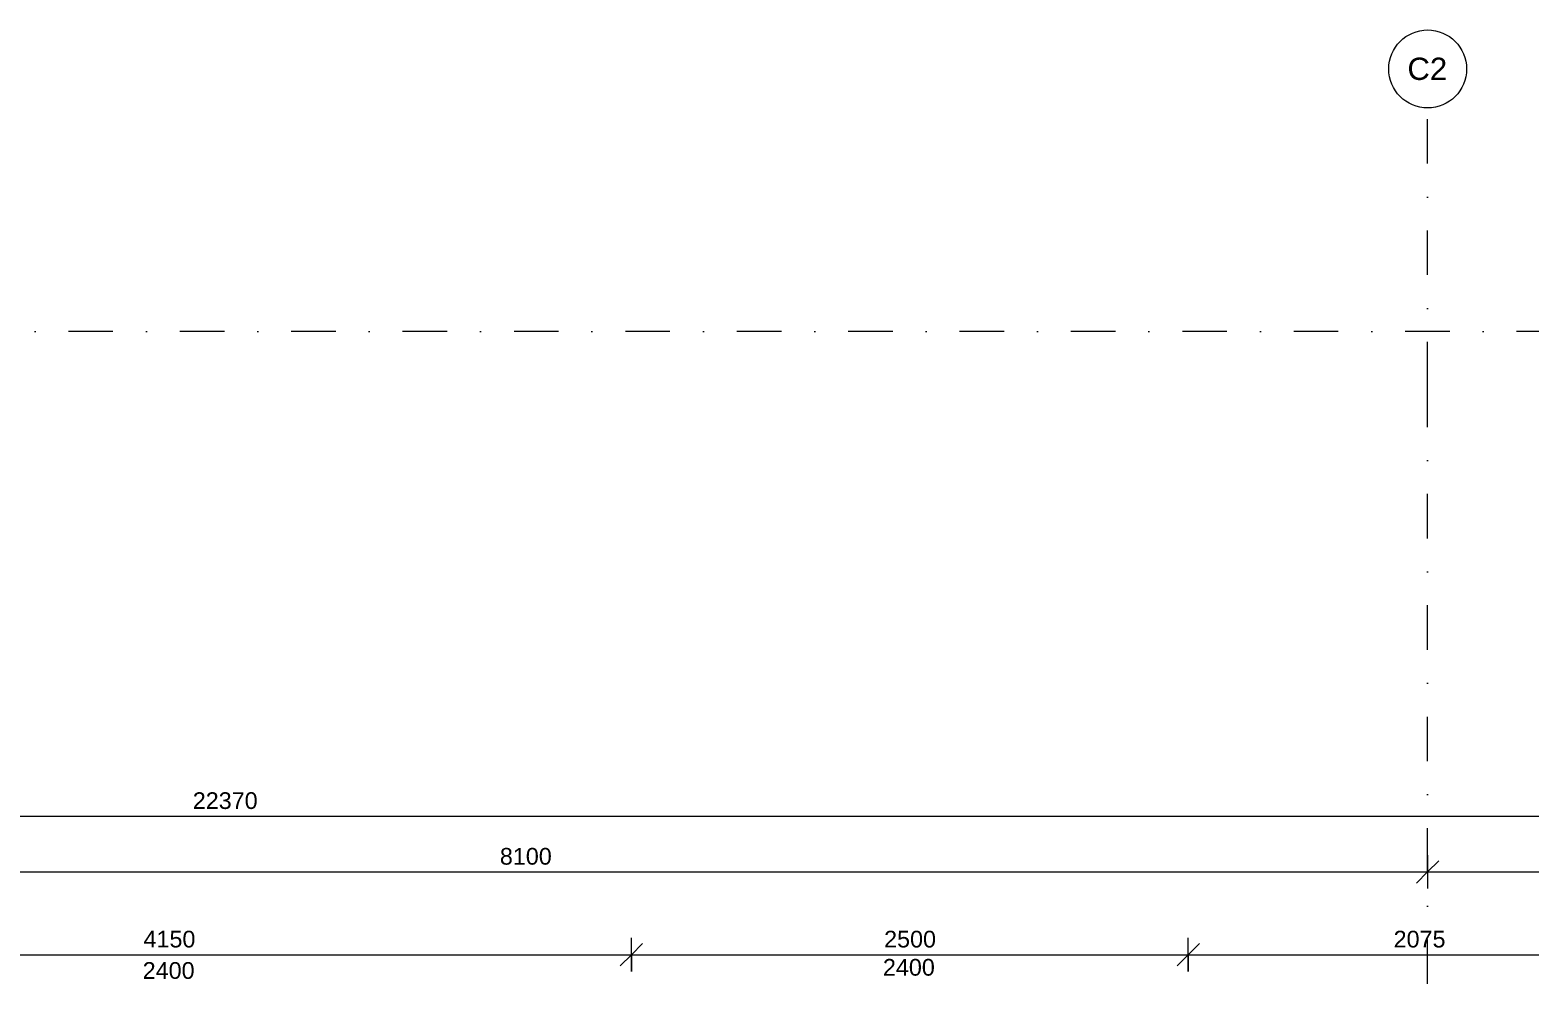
# Model space of a CAD drawing. Header units: millimetres. Extents: x -47720 to -5768, y -7799 to 13087.
# Drawn here: x -35010 to -28280, y 8737 to 13087 of the extents above; entities that cross this region are included whole.
import ezdxf

# ---------------------------------------------------------------- set-up
doc = ezdxf.new("R2010")
doc.units = ezdxf.units.MM
doc.linetypes.add('HA_DashDot_10mm-S3mm', pattern=[500, 200, -150, 0, -150])
for name, color, linetype, lineweight in [('A-____-____-DIMS', 9, 'Continuous', 5), ('A-____-____-DIMS-50', 9, 'Continuous', 5), ('A-WALL-____-IDEN', 9, 'Continuous', 9), ('S-GRID-____-IDEN', 9, 'Continuous', 9), ('S-GRID-____-OTLN', 9, 'Continuous', 5)]:
    doc.layers.add(name, color=color, linetype=linetype, lineweight=lineweight)
doc.styles.add('Arial', font='arial.ttf', dxfattribs={"height": 100})
doc.styles.add('Arial_1', font='arial.ttf', dxfattribs={"height": 75})
doc.dimstyles.new('Inner_Dimensions', dxfattribs={"dimscale": 304.8, "dimtxt": 76.519455, "dimasz": 0.328084, "dimexe": 0.246063, "dimexo": 0.0625, "dimgap": 0.032808, "dimtad": 1, "dimdec": 0, "dimzin": 0, "dimdsep": 46, "dimtxsty": 'Arial_1', "dimblk1": 'OBLIQUE', "dimblk2": 'OBLIQUE', "dimsah": 1, "dimcen": 0.09, "dimdle": 0.246063, "dimazin": 0, "dimtfac": 1, "dimtdec": 4, "dimtix": 1, "dimtmove": 0, "dimatfit": 3, "dimfxl": 0.246063, "dimfxlon": 1, "dimtvp": 1, "dimtolj": 1, "dimtzin": 0, "dimlwd": 9, "dimlwe": 9, "dimarcsym": 2})

# ---------------------------------------------------------------- blocks, each defined once
blk = doc.blocks.new('Grid - Radius 3_5mm-353793-DPS_2NP-C')
at = {"layer": 'S-GRID-____-IDEN'}
blk.add_circle((0, 0), 3.5, dxfattribs=at)
blk = doc.blocks.new('DIMBLOCK59-DPS_2NP-C')
at = {"layer": 'A-____-____-DIMS-50', "lineweight": 9}
for p, q in [((-36459.9, 8860.7), (-36459.9, 9010.7)), ((-36459.9, 8935.7), (-36409.9, 8985.7)), ((-32309.9, 8860.7), (-32309.9, 9010.7)), ((-32309.9, 8935.7), (-32259.9, 8985.7)), ((-36459.9, 8935.7), (-36509.9, 8885.7)), ((-36459.9, 8935.7), (-32309.9, 8935.7)), ((-36459.9, 8935.7), (-36459.9, 8860.7)), ((-32309.9, 8935.7), (-32359.9, 8885.7)), ((-32309.9, 8935.7), (-32309.9, 8860.7))]:
    blk.add_line(p, q, dxfattribs=at)
at = {"layer": 'A-____-____-DIMS-50', "color": 0, "lineweight": 9, "insert": (-34500.3, 9043.1), "char_height": 75, "width": 276.883, "attachment_point": 1, "line_spacing_factor": 0.941778, "style": 'Arial_1'}
blk.add_mtext('4150', dxfattribs=at)
blk = doc.blocks.new('_Oblique')
at = {"color": 0, "linetype": 'ByBlock', "lineweight": -2}
blk.add_line((-0.5, -0.5), (0.5, 0.5), dxfattribs=at)
blk = doc.blocks.new('DIMBLOCK60-DPS_2NP-C')
at = {"layer": 'A-____-____-DIMS-50', "lineweight": 9}
for p, q in [((-32309.9, 8860.7), (-32309.9, 9010.7)), ((-32309.9, 8935.7), (-32259.9, 8985.7)), ((-29809.9, 8860.7), (-29809.9, 9010.7)), ((-29809.9, 8935.7), (-29759.9, 8985.7)), ((-32309.9, 8935.7), (-32359.9, 8885.7)), ((-32309.9, 8935.7), (-29809.9, 8935.7)), ((-32309.9, 8935.7), (-32309.9, 8860.7)), ((-29809.9, 8935.7), (-29859.9, 8885.7)), ((-29809.9, 8935.7), (-29809.9, 8860.7))]:
    blk.add_line(p, q, dxfattribs=at)
at = {"layer": 'A-____-____-DIMS-50', "color": 0, "lineweight": 9, "insert": (-31175.3, 9043.1), "char_height": 75, "width": 276.883, "attachment_point": 1, "line_spacing_factor": 0.941778, "style": 'Arial_1'}
blk.add_mtext('2500', dxfattribs=at)
blk = doc.blocks.new('DIMBLOCK61-DPS_2NP-C')
at = {"layer": 'A-____-____-DIMS-50', "lineweight": 9}
for p, q in [((-29809.9, 8860.7), (-29809.9, 9010.7)), ((-29809.9, 8935.7), (-29759.9, 8985.7)), ((-27734.9, 8860.7), (-27734.9, 9010.7)), ((-27734.9, 8935.7), (-27684.9, 8985.7)), ((-29809.9, 8935.7), (-29859.9, 8885.7)), ((-29809.9, 8935.7), (-27734.9, 8935.7)), ((-29809.9, 8935.7), (-29809.9, 8860.7)), ((-27734.9, 8935.7), (-27784.9, 8885.7)), ((-27734.9, 8935.7), (-27734.9, 8860.7))]:
    blk.add_line(p, q, dxfattribs=at)
at = {"layer": 'A-____-____-DIMS-50', "color": 0, "lineweight": 9, "insert": (-28887.8, 9043.1), "char_height": 75, "width": 276.883, "attachment_point": 1, "line_spacing_factor": 0.941778, "style": 'Arial_1'}
blk.add_mtext('2075', dxfattribs=at)
blk = doc.blocks.new('DIMBLOCK178-DPS_2NP-C')
at = {"layer": 'A-____-____-DIMS-50', "lineweight": 9}
for p, q in [((-45319.9, 9482.5), (-45319.9, 9632.5)), ((-22949.9, 9482.5), (-22949.9, 9632.5)), ((-45394.9, 9557.5), (-22874.9, 9557.5)), ((-45319.9, 9557.5), (-45369.9, 9507.5)), ((-45319.9, 9557.5), (-45269.9, 9607.5)), ((-45319.9, 9557.5), (-45319.9, 9482.5)), ((-22949.9, 9557.5), (-22999.9, 9507.5)), ((-22949.9, 9557.5), (-22899.9, 9607.5)), ((-22949.9, 9557.5), (-22949.9, 9482.5))]:
    blk.add_line(p, q, dxfattribs=at)
at = {"layer": 'A-____-____-DIMS-50', "color": 0, "lineweight": 9, "insert": (-34279.1, 9664.9), "char_height": 75, "width": 346.103, "attachment_point": 1, "line_spacing_factor": 0.941778, "style": 'Arial_1'}
blk.add_mtext('22370', dxfattribs=at)
blk = doc.blocks.new('DIMBLOCK202-DPS_2NP-C')
at = {"layer": 'A-____-____-DIMS-50', "lineweight": 9}
for p, q in [((-36834.9, 9382.5), (-36834.9, 9232.5)), ((-36834.9, 9307.5), (-36834.9, 9382.5)), ((-36834.9, 9307.5), (-36784.9, 9357.5)), ((-28734.9, 9382.5), (-28734.9, 9232.5)), ((-28734.9, 9307.5), (-28734.9, 9382.5)), ((-28734.9, 9307.5), (-28684.9, 9357.5)), ((-36834.9, 9307.5), (-36884.9, 9257.5)), ((-36834.9, 9307.5), (-28734.9, 9307.5)), ((-28734.9, 9307.5), (-28784.9, 9257.5))]:
    blk.add_line(p, q, dxfattribs=at)
at = {"layer": 'A-____-____-DIMS-50', "color": 0, "lineweight": 9, "insert": (-32900.3, 9414.9), "char_height": 75, "width": 276.883, "attachment_point": 1, "line_spacing_factor": 0.941778, "style": 'Arial_1'}
blk.add_mtext('8100', dxfattribs=at)
blk = doc.blocks.new('DIMBLOCK203-DPS_2NP-C')
at = {"layer": 'A-____-____-DIMS-50', "lineweight": 9}
for p, q in [((-28734.9, 9382.5), (-28734.9, 9232.5)), ((-28734.9, 9307.5), (-28734.9, 9382.5)), ((-28734.9, 9307.5), (-28684.9, 9357.5)), ((-23334.9, 9382.5), (-23334.9, 9232.5)), ((-23334.9, 9307.5), (-23334.9, 9382.5)), ((-23334.9, 9307.5), (-23284.9, 9357.5)), ((-28734.9, 9307.5), (-28784.9, 9257.5)), ((-28734.9, 9307.5), (-23334.9, 9307.5)), ((-23334.9, 9307.5), (-23384.9, 9257.5))]:
    blk.add_line(p, q, dxfattribs=at)
at = {"layer": 'A-____-____-DIMS-50', "color": 0, "lineweight": 9, "insert": (-26150.3, 9414.9), "char_height": 75, "width": 276.883, "attachment_point": 1, "line_spacing_factor": 0.941778, "style": 'Arial_1'}
blk.add_mtext('5400', dxfattribs=at)

msp = doc.modelspace()

# ---------------------------------------------------------------- linework, layer by layer
at = {"layer": 'S-GRID-____-OTLN', "linetype": 'HA_DashDot_10mm-S3mm', "lineweight": 9}
for p, q in [((-28734.9, 11487.4), (-28734.9, 12737.4)), ((-22634.8, 11733.2), (-46120.1, 11733.2)), ((-28734.9, -6198.9), (-28734.9, 11487.4))]:
    msp.add_line(p, q, dxfattribs=at)

# ---------------------------------------------------------------- block references
at = {"layer": 'S-GRID-____-IDEN', "xscale": 49.99999999999998, "yscale": 49.99999999999998, "zscale": 49.99999999999998}
msp.add_blockref('Grid - Radius 3_5mm-353793-DPS_2NP-C', (-28734.9, 12912.4), dxfattribs=at)

# ---------------------------------------------------------------- texts
at = {"layer": 'A-WALL-____-IDEN', "lineweight": 5, "char_height": 75, "width": 288.607, "attachment_point": 1, "style": 'Arial_1'}
for insert in [(-34503.9, 8902.2), (-31180.6, 8916.5)]:
    msp.add_mtext('2400', dxfattribs=dict(at, insert=insert))
at = {"layer": 'S-GRID-____-IDEN', "lineweight": 5, "insert": (-28825.8, 12963.2), "char_height": 100, "width": 220.464, "attachment_point": 1, "style": 'Arial'}
msp.add_mtext('C2', dxfattribs=at)

# ---------------------------------------------------------------- dimensions: what is measured, and where the dimension line sits
at = {"layer": 'A-____-____-DIMS', "lineweight": 9}
for base, p1, p2, override, picture, middle in [((-22949.9, 9557.5), (-45319.9, 9482.5), (-22949.9, 9482.5), {"dimpost": '<>', "dimfxl": 22370}, 'DIMBLOCK178-DPS_2NP-C', (-34134.9, 9605.8)), ((-28734.9, 9307.5), (-36834.9, 9382.5), (-28734.9, 9382.5), {"dimpost": '<>', "dimfxl": 8100}, 'DIMBLOCK202-DPS_2NP-C', (-32784.9, 9355.8)), ((-23334.9, 9307.5), (-28734.9, 9382.5), (-23334.9, 9382.5), {"dimpost": '<>', "dimfxl": 5400}, 'DIMBLOCK203-DPS_2NP-C', (-26034.9, 9355.8)), ((-32309.9, 8935.7), (-36459.9, 8860.7), (-32309.9, 8860.7), {"dimpost": '<>', "dimfxl": 4150}, 'DIMBLOCK59-DPS_2NP-C', (-34384.9, 8984)), ((-29809.9, 8935.7), (-32309.9, 8860.7), (-29809.9, 8860.7), {"dimpost": '<>', "dimfxl": 2500}, 'DIMBLOCK60-DPS_2NP-C', (-31059.9, 8984)), ((-27734.9, 8935.7), (-29809.9, 8860.7), (-27734.9, 8860.7), {"dimpost": '<>', "dimfxl": 2075}, 'DIMBLOCK61-DPS_2NP-C', (-28772.4, 8984))]:
    dim = msp.add_linear_dim(base=base, p1=p1, p2=p2, dimstyle='Inner_Dimensions', override=override, dxfattribs=at)
    dim.commit()
    dim.dimension.update_dxf_attribs({"geometry": picture, "text_midpoint": middle})

doc.saveas('drawing.dxf')
